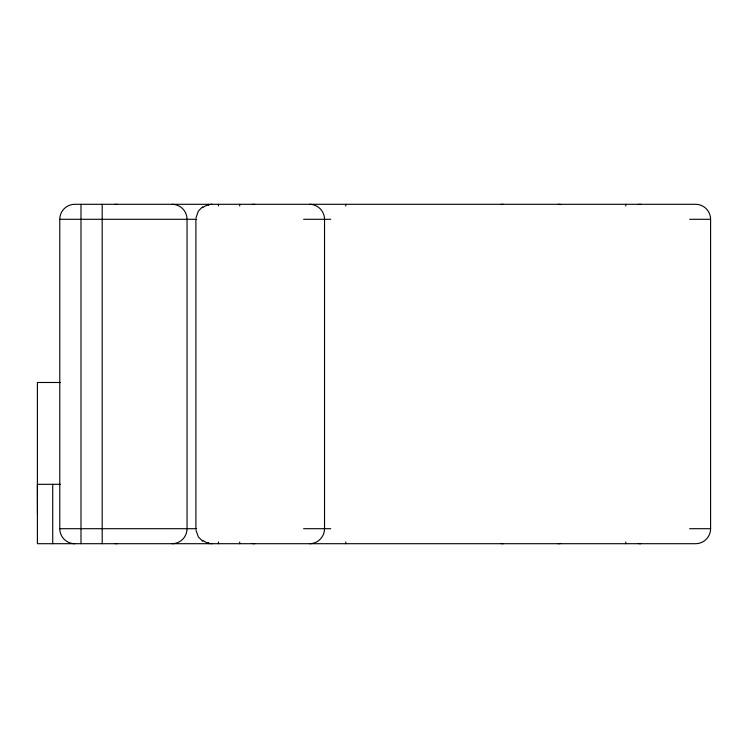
<?xml version="1.0" encoding="UTF-8"?>
<svg xmlns="http://www.w3.org/2000/svg" width="748" height="748" viewBox="0 0 748 748"><rect width="100%" height="100%" fill="white"/><g stroke="black" fill="none" stroke-linecap="round" stroke-linejoin="round"><path stroke-width="1.12" d="M74.772 543.702A14.997 14.997 0 0 1 59.775 528.705L59.775 219.295A14.997 14.997 0 0 1 74.772 204.298L695.603 204.298A14.997 14.997 0 0 1 710.6 219.295L710.6 528.705A14.997 14.997 0 0 1 695.603 543.702L37.4 543.702L37.4 382.49L60.597 382.49M80.99 204.354L80.99 543.702M102.196 543.702L102.196 204.298M195.957 217.948L198.342 211.086L202.689 206.738M59.775 219.295L196.659 219.295M303.594 219.295L330.738 219.295M689.665 219.295L710.6 219.295M60.504 484.311L37.4 484.311L37.465 514.007M59.775 528.705L196.659 528.705M303.594 528.705L330.738 528.705M689.665 528.705L710.6 528.705M202.689 541.262L198.342 536.914L195.957 530.052M625.749 204.298L625.749 205.971M625.749 542.029L625.749 543.702M345.735 204.298L345.735 205.971M345.735 542.029L345.735 543.702M239.678 204.298L239.678 205.971M239.678 542.029L239.678 543.702M218.463 204.298L218.463 205.971M218.463 542.029L218.463 543.702M208.262 204.298L208.262 205.354M208.262 542.646L208.262 543.702M195.901 219.295L195.901 528.705M52.725 484.311L52.725 543.702M172.049 543.702A14.997 14.997 0 0 0 187.047 528.705L187.047 219.295A14.997 14.997 0 0 0 172.049 204.298M117.202 543.702A14.997 14.997 0 0 1 114.472 543.45M560.85 543.45A14.997 14.997 0 0 1 558.12 543.702M503.273 543.702A14.997 14.997 0 0 1 500.543 543.45M114.472 204.55A14.997 14.997 0 0 1 117.202 204.298M558.12 204.298A14.997 14.997 0 0 1 560.85 204.55M500.543 204.55A14.997 14.997 0 0 1 503.273 204.298M309.522 204.298A14.997 14.997 0 0 1 324.529 219.295L324.529 528.705A14.997 14.997 0 0 1 309.522 543.702M640.746 543.702A14.997 14.997 0 0 1 638.016 543.45M212.245 543.702A14.997 14.997 0 0 1 202.792 540.346M254.675 543.702A14.997 14.997 0 0 1 251.945 543.45M202.792 207.654A14.997 14.997 0 0 1 212.245 204.298M251.945 204.55A14.997 14.997 0 0 1 254.675 204.298M638.016 204.55A14.997 14.997 0 0 1 640.746 204.298"/></g></svg>
